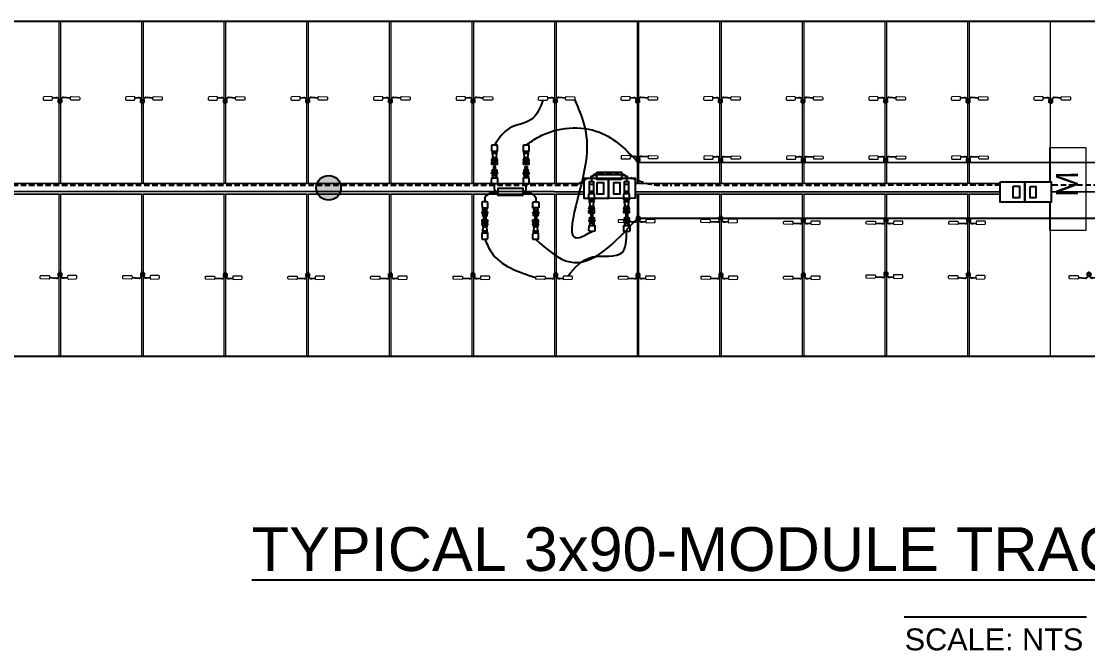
# Model space of a CAD drawing. Header units: feet. Extents: x -12372 to 90117, y -14865 to 4121.
# Drawn here: x 85.56 to 134.22, y 63.06 to 91.78 of the extents above; entities that cross this region are included whole.
import ezdxf
from ezdxf import colors
from ezdxf.entities.mleader import LeaderData, LeaderLine
from ezdxf.enums import TextEntityAlignment as Align
from ezdxf.math import Vec2, Vec3

# ---------------------------------------------------------------- set-up
doc = ezdxf.new("R2010")
doc.units = ezdxf.units.FT
doc.header["$MEASUREMENT"] = 0
doc.set_wipeout_variables(frame=1)
doc.linetypes.add('ACAD-x100644055pbs01-civil$0${ Chain Double-Dash }', pattern=[0])
doc.linetypes.add('HIDDEN', pattern=[0.375, 0.25, -0.125])
for name, color, linetype in [('@2x40.5 Tracker LR5', 5, 'Continuous'), ('E-CABL-HARN-NEG', 3, 'Continuous'), ('E-HARN-COMP', 8, 'Continuous'), ('E-TRNK-CABL-NEG', 6, 'HIDDEN'), ('E-TRUNK-CABLE-POS', 6, 'HIDDEN'), ('E-WIRING DETAILS', 7, 'Continuous'), ('G-ANNO-TEXT', 1, 'Continuous'), ('G-TEXT', 7, 'Continuous'), ('G-TITL-TEXT', 153, 'Continuous'), ('PDF_Ediciones', 1, 'Continuous'), ('XREF', 7, 'Continuous')]:
    doc.layers.add(name, color=color, linetype=linetype)
for name, color, linetype, lineweight in [('E-MODULE', 253, 'Continuous', 0), ('E-TRACER-EQMPT', 252, 'Continuous', 0), ('E-TRACKER MOTOR', 252, 'Continuous', 0)]:
    doc.layers.add(name, color=color, linetype=linetype, lineweight=lineweight)
doc.styles.add('NEI-A', font='arial.ttf')
doc.styles.get("Standard").update_dxf_attribs({"font": 'arial.ttf'})

# ---------------------------------------------------------------- blocks, each defined once
blk = doc.blocks.new('CLIP')
blk.add_lwpolyline([(-0.09, 0.098), (0.046, 0.098), (0.046, -0.017), (-0.09, -0.017)], close=True)
at = {"layer": 'PDF_Ediciones', "lineweight": 0}
for points in [[(-0.901, -0.151, -0.414213), (-0.926, -0.118), (-0.926, -0.036, -0.414213), (-0.893, -0.003), (-0.532, -0.003, -0.414213), (-0.499, -0.036), (-0.499, -0.118, -0.414213), (-0.532, -0.167), (-0.901, -0.151)], [(0.707, -0.151, 0.414213), (0.748, -0.118), (0.748, -0.036, 0.414213), (0.715, -0.003), (0.354, -0.003, 0.414213), (0.321, -0.036), (0.321, -0.118, 0.414213), (0.354, -0.167), (0.707, -0.151)]]:
    blk.add_lwpolyline(points, format="xyb", dxfattribs=at)
at = {"layer": 'XREF', "flags": 128}
blk.add_lwpolyline([(-0.509, -0.098), (-0.181, -0.12, 0.486695), (-0.067, -0.029), (-0.066, 0.115, -0.78238), (0.016, 0.115), (0.016, -0.033, 0.37874), (0.164, -0.115), (0.328, -0.098)], format="xyb", dxfattribs=at)
blk = doc.blocks.new('A$C2C7A52CE')
at = {"layer": 'E-HARN-COMP'}
for p, q in [((-0.496, 0.086, 0.079), (-0.494, 0.085, 0.079)), ((-0.496, -0.086, 0.079), (-0.494, -0.085, 0.079))]:
    blk.add_line(p, q, dxfattribs=at)
for points, elevation in [([(-0.634, -0.1), (-0.636, -0.098), (-0.636, 0.098), (-0.634, 0.1), (-0.576, 0.1), (-0.573, 0.097), (-0.573, -0.097), (-0.576, -0.1), (-0.634, -0.1)], -0.033), ([(-0.634, 0.031), (-0.629, 0.031), (-0.629, 0.022), (-0.598, 0.022)], 0.079), ([(-0.573, 0.062), (-0.571, 0.06), (-0.515, 0.06), (-0.512, 0.062)], 0.015), ([(-0.509, -0.1), (-0.512, -0.097), (-0.512, 0.097), (-0.509, 0.1), (-0.496, 0.1), (-0.496, -0.1), (-0.509, -0.1)], -0.033), ([(-0.493, 0.097), (-0.493, 0.093), (-0.491, 0.089), (-0.389, 0.062), (-0.284, 0.075), (-0.281, 0.078), (-0.27, 0.078), (-0.27, -0.078), (-0.281, -0.078), (-0.284, -0.075), (-0.389, -0.062), (-0.491, -0.089), (-0.493, -0.097), (-0.493, 0.097)], -0.033), ([(-0.27, -0.078), (-0.267, -0.075), (-0.267, 0.075), (-0.27, 0.078)], -0.033), ([(-0.267, 0.069), (-0.263, 0.065), (-0.246, 0.065), (-0.246, 0.072), (-0.237, 0.072), (-0.237, 0.065), (-0.222, 0.065), (-0.218, 0.072), (-0.216, 0.072), (-0.212, 0.065), (-0.209, 0.065), (-0.204, 0.072), (-0.203, 0.072)], 0.079), ([(-0.003, -0.087), (-0.006, -0.091), (-0.033, -0.1), (-0.141, -0.1), (-0.198, -0.098), (-0.203, -0.095), (-0.203, 0.094), (-0.198, 0.098), (-0.141, 0.1), (-0.034, 0.1), (-0.006, 0.09), (-0.003, 0.087), (0, 0.059), (0, 0.002), (-0.002, -0.07), (-0.003, -0.087)], -0.024), ([(-0.634, -0.031), (-0.629, -0.031), (-0.629, -0.022), (-0.598, -0.022)], 0.079), ([(-0.573, -0.063), (-0.571, -0.06), (-0.515, -0.06), (-0.512, -0.063)], 0.015), ([(-0.267, -0.069), (-0.263, -0.065), (-0.246, -0.065), (-0.246, -0.072), (-0.237, -0.072), (-0.237, -0.065), (-0.229, -0.065), (-0.225, -0.073), (-0.223, -0.073), (-0.218, -0.065), (-0.215, -0.065), (-0.211, -0.073), (-0.209, -0.073), (-0.205, -0.065), (-0.203, -0.065)], -0.039)]:
    blk.add_lwpolyline(points, dxfattribs=dict(at, elevation=elevation))
for points in [[(-0.59, 0.018), (-0.426, 0.018)], [(-0.426, 0.018), (-0.426, -0.018)], [(-0.59, -0.018), (-0.426, -0.018)]]:
    blk.add_lwpolyline(points, dxfattribs=at)
blk = doc.blocks.new('A$C084F4888')
at = {"layer": 'E-HARN-COMP'}
for p, q in [((0.523, 0.021, 0.006), (0.415, 0.021, 0.006)), ((0.54, 0.017, 0.006), (0.568, 0.017, 0.006)), ((0.523, -0.021, 0.006), (0.415, -0.021, 0.006)), ((0.54, -0.017, 0.006), (0.568, -0.017, 0.006))]:
    blk.add_line(p, q, dxfattribs=at)
for points, elevation in [([(0.196, -0.096), (0.2, -0.092), (0.2, 0.092), (0.196, 0.097), (0.034, 0.098), (0.006, 0.089), (0.003, 0.086), (0.001, 0.071), (0, 0.031), (0, -0.01), (0.001, -0.072), (0.003, -0.086), (0.033, -0.098), (0.196, -0.096)], -0.011), ([(0.2, 0.068), (0.202, 0.064), (0.203, 0.062), (0.203, 0.056), (0.204, 0.056), (0.205, 0.062), (0.205, 0.064), (0.209, 0.072), (0.212, 0.072), (0.216, 0.064), (0.217, 0.056), (0.22, 0.056)], 0.053), ([(0.275, 0.077), (0.275, -0.077), (0.277, -0.074), (0.277, -0.063), (0.282, -0.059), (0.294, -0.059), (0.314, -0.052), (0.322, -0.052), (0.326, -0.054), (0.351, -0.097), (0.353, -0.098), (0.353, 0.098), (0.35, 0.096), (0.326, 0.054), (0.322, 0.052), (0.314, 0.052), (0.294, 0.059), (0.282, 0.059), (0.277, 0.063), (0.277, 0.074), (0.275, 0.077)], 0), ([(0.353, 0.086), (0.366, 0.086)], 0.004), ([(0.466, 0.063), (0.466, 0.065), (0.457, 0.073), (0.45, 0.076), (0.431, 0.076), (0.433, 0.07), (0.373, 0.07), (0.369, 0.075), (0.369, 0.096), (0.366, 0.098), (0.366, -0.098), (0.369, -0.096), (0.369, -0.075), (0.373, -0.07), (0.433, -0.07), (0.431, -0.076), (0.45, -0.076), (0.457, -0.073), (0.466, -0.065), (0.466, -0.063), (0.464, -0.062), (0.373, -0.059), (0.369, -0.055), (0.369, -0.044), (0.371, -0.042), (0.371, 0.042), (0.369, 0.044), (0.369, 0.055), (0.373, 0.059)], 0.027), ([(0.373, 0.059), (0.464, 0.062), (0.466, 0.063)], 0.027), ([(0.2, -0.067), (0.203, -0.072), (0.205, -0.072), (0.209, -0.064), (0.212, -0.064), (0.216, -0.072), (0.218, -0.072), (0.223, -0.064), (0.223, -0.062)], 0.006), ([(0.353, -0.086), (0.366, -0.086)], 0.004)]:
    blk.add_lwpolyline(points, dxfattribs=dict(at, elevation=elevation))
for points in [[(0.266, 0.077), (0.264, 0.074), (0.264, 0.067), (0.259, 0.062), (0.252, 0.062), (0.252, 0.064), (0.227, 0.064), (0.227, 0.062), (0.226, 0.062), (0.222, 0.062), (0.22, 0.06), (0.22, 0.05), (0.221, 0.047), (0.223, 0.045), (0.226, 0.044), (0.26, 0.044), (0.263, 0.045), (0.264, 0.048), (0.264, 0.067)], [(0.371, 0.037), (0.38, 0.037)], [(0.38, -0.042), (0.38, 0.042), (0.381, 0.041), (0.381, -0.041), (0.38, -0.042)], [(0.382, 0.035), (0.385, 0.034), (0.385, -0.034), (0.382, -0.035), (0.382, 0.035), (0.381, 0.039)], [(0.385, 0.029), (0.392, 0.029)], [(0.397, 0.039), (0.396, 0.035), (0.392, 0.034), (0.392, -0.034), (0.396, -0.035), (0.396, 0.035)], [(0.398, 0.042), (0.397, 0.041), (0.397, -0.041), (0.398, -0.042), (0.398, 0.042)], [(0.398, 0.037), (0.403, 0.037)], [(0.403, 0.042), (0.406, 0.041), (0.41, 0.038), (0.41, 0.034), (0.414, 0.032), (0.573, 0.032), (0.574, 0.031), (0.575, 0.024), (0.575, -0.024), (0.575, -0.03), (0.573, -0.032), (0.414, -0.032), (0.41, -0.038), (0.406, -0.041), (0.405, -0.042), (0.403, -0.042), (0.403, 0.042)], [(0.537, 0.024), (0.538, 0.022), (0.538, -0.022), (0.537, -0.024), (0.537, 0.024)], [(0.575, 0.024), (0.57, 0.019), (0.57, -0.019), (0.575, -0.024)], [(0.266, -0.077), (0.264, -0.074), (0.264, -0.067), (0.259, -0.062), (0.252, -0.062), (0.252, -0.064), (0.227, -0.064), (0.227, -0.062), (0.226, -0.062), (0.222, -0.062), (0.22, -0.06), (0.22, -0.05), (0.221, -0.047), (0.223, -0.045), (0.226, -0.044), (0.26, -0.044), (0.263, -0.045), (0.264, -0.048), (0.264, -0.067)], [(0.371, -0.037), (0.38, -0.037)], [(0.381, -0.039), (0.382, -0.035)], [(0.385, -0.029), (0.392, -0.029)], [(0.396, -0.035), (0.397, -0.039)], [(0.398, -0.037), (0.403, -0.037)]]:
    blk.add_lwpolyline(points, dxfattribs=at)
at = {"layer": 'E-HARN-COMP', "elevation": 0.063}
blk.add_lwpolyline([(0.351, 0.024), (0.299, 0.024), (0.299, -0.024), (0.351, -0.024)], close=True, dxfattribs=at)
at = {"layer": 'E-HARN-COMP'}
blk.add_circle((0.318, 0, 0.052), 0.0136, dxfattribs=at)
blk = doc.blocks.new('Fuse Base')
blk.add_wipeout([(-1.117, 0.463), (1.209, 0.466), (1.209, -0.457), (-1.117, -0.459)])
at = {"layer": 'E-HARN-COMP'}
for points in [[(-1.117, 0.463), (0, 0.461), (0, -0.461), (-1.117, -0.459)], [(-0.52, 0.265), (-0.235, 0.265), (-0.235, -0.265), (-0.52, -0.265)], [(0, 0.461), (1.209, 0.466), (1.209, -0.457), (0, -0.461)], [(0.247, 0.262), (0.508, 0.262), (0.508, -0.262), (0.247, -0.262)]]:
    blk.add_lwpolyline(points, close=True, dxfattribs=at)
blk = doc.blocks.new('sub-title')
at = {"color": 153, "style": 'NEI-A', "flags": 8}
blk.add_attdef('SUB_TITLE_001', (-0.6683, 0.1109), '', height=0.1875, dxfattribs=at)
blk = doc.blocks.new('drop')
at = {"layer": 'E-HARN-COMP'}
blk.add_line((-0.9, 0.349), (0.9, 0.349), dxfattribs=at)
for points in [[(-0.9, 0.405, 0.38464), (-1.279, 0.111), (-1.279, -0.178)], [(0.891, 0.407, -0.38464), (1.27, 0.113), (1.27, -0.176)]]:
    blk.add_lwpolyline(points, format="xyb", dxfattribs=at)
blk.add_lwpolyline([(-0.9, 0.539), (0.9, 0.539), (0.9, 0), (-0.9, 0)], close=True, dxfattribs=at)
blk = doc.blocks.new('E-100-18')
for points in [[(-0.0625, -0.15625), (0.0625, -0.15625), (0.0625, 0.15625), (-0.0625, 0.15625), (-0.0625, -0.15625)], [(-0.0625, 0.09375), (0.0625, 0.09375)], [(-0.0625, -0.09375), (0.0625, -0.09375)]]:
    blk.add_lwpolyline(points)
blk = doc.blocks.new('AES Clamp')
h = blk.add_hatch(color=256)
h.dxf.hatch_style = 1
h.paths.add_polyline_path([(-0.564, 0, 1), (0.564, 0, 1)])
at = {"layer": 'E-WIRING DETAILS'}
blk.add_circle((0, 0), 0.564, dxfattribs=at)

msp = doc.modelspace()

# ---------------------------------------------------------------- linework, layer by layer
at = {"color": 0, "linetype": 'ByBlock', "lineweight": -2, "transparency": 16777216}
msp.add_line((134.167, 64.592), (125.839, 64.592), dxfattribs=at)
at = {"layer": '@2x40.5 Tracker LR5'}
msp.add_lwpolyline([(217.623, 91.785), (217.623, 76.489), (45.393, 76.489), (45.393, 91.785)], close=True, dxfattribs=at)
at = {"layer": 'E-CABL-HARN-NEG'}
msp.add_line((216.613, 85.386, 0.106), (113.729, 85.328, 0.038), dxfattribs=at)
at = {"layer": 'E-CABL-HARN-NEG', "elevation": 0.038}
msp.add_lwpolyline([(216.565, 82.586), (216.565, 82.794), (113.67, 82.794)], dxfattribs=at)
at = {"layer": 'E-CABL-HARN-NEG'}
for points, end_tangent in [([(109.363, 88.185), (108.828, 87.307, 0.03), (107.837, 86.903, 0.012), (107.155, 86.139, 0.01)], (0.55098, -0.834518)), ([(110.809, 88.191), (111.344, 85.591, -0.007), (111.026, 81.919, -0.03), (111.603, 82.199, -0.041)], (0.15531, 0.987866)), ([(106.709, 81.844, -0.025), (107.007, 81.243, 0.064), (109.037, 80.087)], (-0.057691, -0.998335)), ([(110.498, 80.161), (111.625, 81.03, -0.033), (112.974, 81.229, -0.068), (113.174, 82.193, -0.085)], (-0.031277, 0.999511))]:
    msp.add_spline(points, degree=3, dxfattribs=dict(at, end_tangent=end_tangent))
for points in [[(108.596, 86.137, 0.012), (109.192, 86.521, 0.017), (111.941, 86.722, 0.017), (113.729, 85.328, 0.038)], [(109.026, 81.836, 0.104), (110.591, 80.803), (113.67, 82.794, 0.038)]]:
    msp.add_spline(points, degree=3, dxfattribs=at)
at = {"layer": 'E-HARN-COMP'}
for points, elevation in [([(107.312, 84.001, -0.38464), (107.154, 84.123), (107.154, 84.365)], -0.104), ([(107.312, 83.951, 0.344289), (106.714, 83.745), (106.713, 83.542)], 0.207), ([(108.437, 83.951, -0.344289), (109.034, 83.745), (109.035, 83.542)], 0.104)]:
    msp.add_lwpolyline(points, format="xyb", dxfattribs=dict(at, elevation=elevation))
msp.add_lwpolyline([(108.437, 84.001, 0.38464), (108.595, 84.123), (108.595, 84.364)], format="xyb", dxfattribs=at)
msp.add_lwpolyline([(108.437, 83.832), (107.312, 83.832), (107.312, 84.169), (108.437, 84.169)], close=True, dxfattribs=at)
at = {"layer": 'E-MODULE'}
for points in [[(83.571, 91.785), (83.571, 84.383), (87.282, 84.383), (87.282, 91.785), (83.571, 91.785)], [(87.341, 91.785), (87.341, 84.383), (91.051, 84.383), (91.051, 91.785), (87.341, 91.785)], [(91.111, 91.785), (91.111, 84.383), (94.821, 84.383), (94.821, 91.785), (91.111, 91.785)], [(94.88, 91.785), (94.88, 84.383), (98.591, 84.383), (98.591, 91.785), (94.88, 91.785)], [(98.65, 91.785), (98.65, 84.383), (102.361, 84.383), (102.361, 91.785), (98.65, 91.785)], [(102.42, 91.785), (102.42, 84.383), (106.13, 84.383), (106.13, 91.785), (102.42, 91.785)], [(106.189, 91.785), (106.189, 84.383), (109.9, 84.383), (109.9, 91.785), (106.189, 91.785)], [(109.959, 91.785), (109.959, 84.383), (113.67, 84.383), (113.67, 91.785), (109.959, 91.785)], [(113.729, 91.785), (113.729, 84.383), (117.439, 84.383), (117.439, 91.785), (113.729, 91.785)], [(117.498, 91.785), (117.498, 84.383), (121.209, 84.383), (121.209, 91.785), (117.498, 91.785)], [(121.268, 91.785), (121.268, 84.383), (124.979, 84.383), (124.979, 91.785), (121.268, 91.785)], [(125.038, 91.785), (125.038, 84.383), (128.748, 84.383), (128.748, 91.785), (125.038, 91.785)], [(128.808, 91.785), (128.808, 84.383), (132.518, 84.383), (132.518, 91.785), (128.808, 91.785)], [(83.571, 83.891), (83.571, 76.489), (87.282, 76.489), (87.282, 83.891), (83.571, 83.891)], [(87.341, 83.891), (87.341, 76.489), (91.051, 76.489), (91.051, 83.891), (87.341, 83.891)], [(91.111, 83.891), (91.111, 76.489), (94.821, 76.489), (94.821, 83.891), (91.111, 83.891)], [(94.88, 83.891), (94.88, 76.489), (98.591, 76.489), (98.591, 83.891), (94.88, 83.891)], [(98.65, 83.891), (98.65, 76.489), (102.361, 76.489), (102.361, 83.891), (98.65, 83.891)], [(102.42, 83.891), (102.42, 76.489), (106.13, 76.489), (106.13, 83.891), (102.42, 83.891)], [(106.189, 83.891), (106.189, 76.489), (109.9, 76.489), (109.9, 83.891), (106.189, 83.891)], [(109.959, 83.891), (109.959, 76.489), (113.67, 76.489), (113.67, 83.891), (109.959, 83.891)], [(113.729, 83.891), (113.729, 76.489), (117.439, 76.489), (117.439, 83.891), (113.729, 83.891)], [(117.498, 83.891), (117.498, 76.489), (121.209, 76.489), (121.209, 83.891), (117.498, 83.891)], [(121.268, 83.891), (121.268, 76.489), (124.979, 76.489), (124.979, 83.891), (121.268, 83.891)], [(125.038, 83.891), (125.038, 76.489), (128.748, 76.489), (128.748, 83.891), (125.038, 83.891)], [(128.808, 83.891), (128.808, 76.489), (132.518, 76.489), (132.518, 83.891), (128.808, 83.891)]]:
    msp.add_lwpolyline(points, dxfattribs=at)
at = {"layer": 'E-TRACER-EQMPT'}
msp.add_lwpolyline([(132.491, 84.383), (45.393, 84.383), (45.393, 83.891), (132.491, 83.891)], dxfattribs=at)
at = {"layer": 'E-TRACKER MOTOR'}
msp.add_lwpolyline([(134.135, 86.031), (134.135, 82.243), (132.491, 82.243), (132.491, 86.031)], close=True, dxfattribs=at)
at = {"layer": 'E-TRNK-CABL-NEG', "linetype": 'ACAD-x100644055pbs01-civil$0${ Chain Double-Dash }'}
msp.add_line((217.615, 83.952), (45.077, 84.033, -0.099), dxfattribs=at)
at = {"layer": 'E-TRUNK-CABLE-POS'}
for p, q in [((110.907, 84.296, -0.061), (45.077, 84.275, -0.099)), ((217.615, 84.33), (115.17, 84.297, -0.059))]:
    msp.add_line(p, q, dxfattribs=at)

# ---------------------------------------------------------------- block references
at = {"layer": 'E-HARN-COMP', "yscale": 1.371329021508951, "zscale": 1.371329021508951}
for name, p, xscale, rotation in [('A$C2C7A52CE', (107.152, 86.139, 0.043), -1.371329021508951, 270), ('A$C2C7A52CE', (108.592, 86.137, 0.045), -1.371329021508951, 270), ('A$C084F4888', (107.154, 84.365, -0.104), -1.371329021508951, 270), ('A$C084F4888', (108.595, 84.364), 1.371329021508951, 89.99999999999999), ('A$C084F4888', (106.713, 83.542, 0.207), 1.371329021508951, 270.005111451496), ('A$C084F4888', (109.035, 83.542, 0.104), -1.371329021508951, 90.00511145149599), ('A$C084F4888', (111.597, 82.2, -0.025), -1.371329021508951, 270), ('A$C084F4888', (113.188, 82.193, -0.069), -1.371329021508951, 270), ('A$C2C7A52CE', (106.712, 81.844, 0.008), -1.371329021508951, 90), ('A$C2C7A52CE', (109.029, 81.836, 0.136), -1.371329021508951, 90)]:
    msp.add_blockref(name, p, dxfattribs=dict(at, xscale=xscale, rotation=rotation))
at = {"layer": 'G-TEXT'}
ref = msp.add_blockref('sub-title', (115.628, 52.293), dxfattribs=dict(at, xscale=5.485316049832718, yscale=5.485316049832718, zscale=5.485316049832718))
ref.add_attrib('SUB_TITLE_001', '%%UTYPICAL 3x90-MODULE TRACKER WIRING DETAIL', (96.071, 66.7), dxfattribs={"layer": 'G-ANNO-TEXT', "height": 2, "style": 'NEI-A', "flags": 8})
at = {"layer": 'XREF', "rotation": 180}
for p in [(87.299, 88.182), (91.064, 88.182), (94.838, 88.182), (98.603, 88.182), (102.378, 88.182), (106.142, 88.182), (109.898, 88.182), (113.663, 88.182), (117.438, 88.182), (121.202, 88.182), (124.977, 88.182), (128.742, 88.182), (132.516, 88.182), (113.676, 85.5, 0.067), (117.446, 85.487, 0.101), (121.22, 85.487, 0.101), (124.985, 85.487, 0.101), (128.758, 85.487, 0.101)]:
    msp.add_blockref('CLIP', p, dxfattribs=at)
at = {"layer": 'XREF'}
for name, p in [('AES Clamp', (99.581, 84.187)), ('CLIP', (113.731, 82.749)), ('CLIP', (117.493, 82.753, 0.101)), ('CLIP', (121.27, 82.673, 0.101)), ('CLIP', (125.041, 82.673, 0.101)), ('CLIP', (128.809, 82.673, 0.101)), ('CLIP', (87.345, 80.19)), ('CLIP', (91.11, 80.19)), ('CLIP', (94.884, 80.164)), ('CLIP', (98.649, 80.164)), ('CLIP', (102.423, 80.164)), ('CLIP', (106.188, 80.164)), ('CLIP', (109.963, 80.164)), ('CLIP', (113.728, 80.164)), ('CLIP', (117.502, 80.164)), ('CLIP', (121.267, 80.164)), ('CLIP', (125.035, 80.222)), ('CLIP', (128.799, 80.19)), ('CLIP', (134.297, 80.19))]:
    msp.add_blockref(name, p, dxfattribs=at)

# ---------------------------------------------------------------- texts
at = {"layer": 'E-TRACKER MOTOR', "insert": (132.78, 83.774), "char_height": 1, "attachment_point": 1, "rotation": 90.1762}
msp.add_mtext_dynamic_manual_height_columns('M', width=1.44732, gutter_width=9.375, heights=[0], dxfattribs=at)
at = {"layer": 'G-TITL-TEXT', "color": 7, "linetype": 'Continuous', "style": 'NEI-A'}
msp.add_text('SCALE: NTS', height=1, dxfattribs=at).set_placement((125.87, 64.079), align=Align.TOP_LEFT)

# ---------------------------------------------------------------- next in the draw order: block references
at = {"layer": 'E-HARN-COMP'}
for p in [(112.355, 84.165), (131.346, 83.992, -0.049)]:
    msp.add_blockref('Fuse Base', p, dxfattribs=at)

# ---------------------------------------------------------------- next in the draw order: linework, layer by layer
at = {"layer": 'E-TRUNK-CABLE-POS'}
msp.add_open_spline([(110.907, 84.296, -0.148), (111.178, 84.525, -0.148), (111.772, 84.874, -0.148), (113.117, 84.874, -0.148), (114.154, 84.258, -0.148), (114.934, 84.315, -0.148), (115.17, 84.297, -0.148)], degree=3, knots=[0.108112, 0.108112, 0.108112, 0.108112, 1.082642, 2.291463, 3.888959, 4.585503, 4.585503, 4.585503, 4.585503], dxfattribs=at)

# ---------------------------------------------------------------- next in the draw order: block references
at = {"layer": 'E-CABL-HARN-NEG', "xscale": 0.625, "yscale": 0.625, "zscale": 0.625}
msp.add_blockref('drop', (112.382, 84.571), dxfattribs=at)
at = {"layer": 'E-HARN-COMP', "xscale": 1.714161265572724, "yscale": 1.714161265572724, "zscale": 1.714161265572724}
for p in [(111.583, 84.192), (113.177, 84.194)]:
    msp.add_blockref('E-100-18', p, dxfattribs=at)
at = {"layer": 'E-HARN-COMP', "xscale": -1.371329021508951, "yscale": 1.371329021508951, "zscale": 1.371329021508951, "rotation": 270}
for p in [(111.584, 83.924, 0.033), (113.178, 83.926, 0.033)]:
    msp.add_blockref('A$C2C7A52CE', p, dxfattribs=at)

# ---------------------------------------------------------------- next in the draw order: leaders
at = {"layer": 'G-ANNO-TEXT'}
ml = msp.add_multileader_mtext('Standard', dxfattribs=at)
ml.set_content('TRUNK CABLES', color=256, style='NEI-A')
ml.set_leader_properties()
ml.build(insert=Vec2(0, 0))
ml.multileader.update_dxf_attribs({"dogleg_length": 0.36, "arrow_head_size": 1.44, "scale": 8})
ctx = ml.context
ctx.base_point, ctx.scale, ctx.char_height, ctx.arrow_head_size, ctx.landing_gap_size, ctx.plane_origin = Vec3(68.857, 72.915), 8, 0.8, 1.44, 0.72, Vec3(58.888, 84.664)
notes = []
notes.append((ctx, [(0, (1, 1, 0), (65.977, 72.915), (1, 0), 2.88, [(0, [(61.759, 84.089)], 0, [])])]))
ctx.mtext.insert, ctx.mtext.width, ctx.mtext.flow_direction = Vec3(69.577, 73.322), 13.23808, 5
for ctx, leaders in notes:
    for number, flags, end, landing, length, lines in leaders:
        leader = LeaderData()
        leader.index, (leader.has_last_leader_line, leader.has_dogleg_vector, leader.attachment_direction) = number, flags
        leader.last_leader_point, leader.dogleg_vector, leader.dogleg_length = Vec3(end), Vec3(landing), length
        for number, points, colour, breaks in lines:
            line = LeaderLine()
            line.index, line.vertices, line.color, line.breaks = number, Vec3.list(points), colors.encode_raw_color(colour), breaks
            leader.lines.append(line)
        ctx.leaders.append(leader)

doc.saveas('drawing.dxf')
